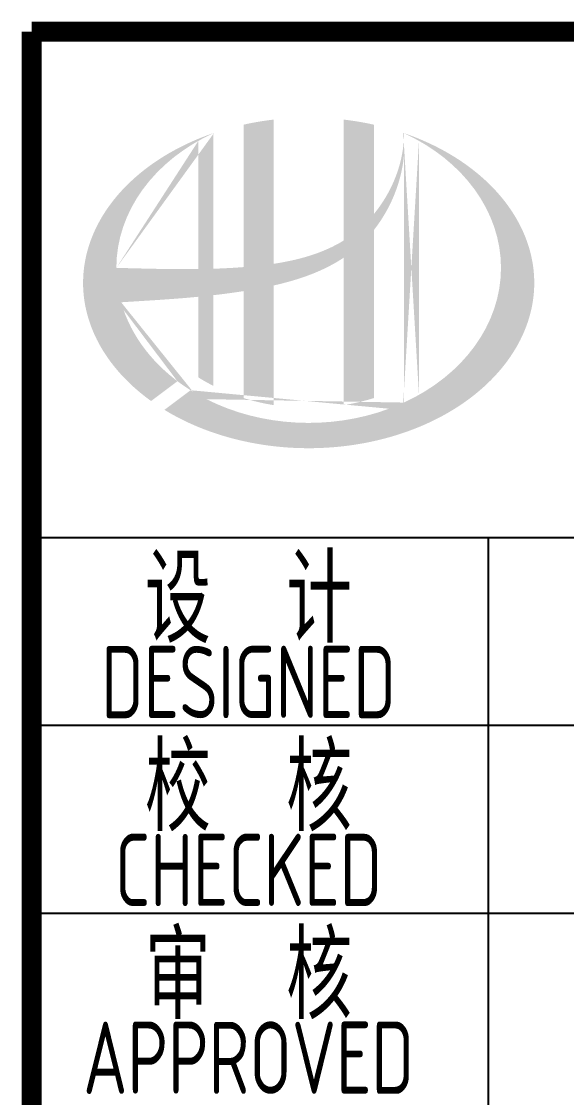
# Model space of a CAD drawing. Extents: x 5904849 to 6011887, y -826029 to -177002.
# Drawn here: x 5945214 to 5947099, y -585062 to -581339 of the extents above; entities that cross this region are included whole.
import ezdxf
from ezdxf.enums import TextEntityAlignment as Align

# ---------------------------------------------------------------- set-up
doc = ezdxf.new("R2010")
doc.units = 0
doc.header["$LTSCALE"] = 1000
doc.header["$MEASUREMENT"] = 0
doc.layers.get('0').update_dxf_attribs({"linetype": 'CONTINUOUS'})
doc.styles.add('AHD', font='sceie.shx', dxfattribs={"width": 0.7, "bigfont": 'sceic.shx'})

msp = doc.modelspace()

# ---------------------------------------------------------------- hatches: boundary and pattern name
h = msp.add_hatch(color=256)
edge = h.paths.add_edge_path()
edge.add_spline(control_points=[(5946085.9, -582252.2), (5946092, -582250.8), (5946098.1, -582249.4), (5946147.2, -582237.5), (5946189.8, -582224.5), (5946264.8, -582193.4), (5946297.7, -582176.4), (5946328.6, -582155.8)], knot_values=[61.629012, 61.629012, 61.629012, 61.629012, 63.330431, 63.330431, 75.353634, 75.353634, 85.398649, 85.398649, 85.398649, 85.398649], degree=3, periodic=0)
edge.add_line((5946328.6, -582155.8), (5946328.6, -582666.1))
edge.add_spline(control_points=[(5946328.6, -582666.1), (5946345.7, -582663.3), (5946362.7, -582660), (5946397.5, -582651.9), (5946415.2, -582647.1), (5946432.6, -582641.7)], knot_values=[4.908456, 4.908456, 4.908456, 4.908456, 4.992821, 4.992821, 5.083034, 5.083034, 5.083034, 5.083034], degree=3, periodic=0)
edge.add_line((5946432.6, -582641.7), (5946432.6, -582060.2))
edge.add_spline(control_points=[(5946432.6, -582060.2), (5946441.2, -582049.3), (5946449.4, -582037.9), (5946475.5, -581998.3), (5946491.2, -581968.3), (5946520.4, -581895.5), (5946531.6, -581851.8), (5946536.3, -581806.4), (5946536.4, -581805.2), (5946536.6, -581803.9)], knot_values=[97.991744, 97.991744, 97.991744, 97.991744, 101.64219, 101.64219, 110.337975, 110.337975, 121.934322, 121.934322, 122.270691, 122.270691, 122.270691, 122.270691], degree=3, periodic=0)
edge.add_line((5946536.6, -581803.9), (5946536.6, -581733.5))
edge.add_spline(control_points=[(5946536.6, -581733.5), (5946536.5, -581741.1), (5946536.1, -581748.8), (5946535.5, -581756.5)], knot_values=[126.194075, 126.194075, 126.194075, 126.194075, 128.396762, 128.396762, 128.396762, 128.396762], degree=3, periodic=0)
edge.add_spline(control_points=[(5946535.5, -581756.5), (5946535.1, -581762.7), (5946534.5, -581768.9), (5946533.7, -581775.1)], knot_values=[124.417049, 124.417049, 124.417049, 124.417049, 126.194075, 126.194075, 126.194075, 126.194075], degree=3, periodic=0)
edge.add_spline(control_points=[(5946533.7, -581775.1), (5946532.5, -581784.2), (5946531.1, -581793.3), (5946529.3, -581802.4)], knot_values=[121.80529, 121.80529, 121.80529, 121.80529, 124.417049, 124.417049, 124.417049, 124.417049], degree=3, periodic=0)
edge.add_spline(control_points=[(5946529.3, -581802.4), (5946526.9, -581814.6), (5946524, -581826.7), (5946520.5, -581838.7)], knot_values=[118.31574, 118.31574, 118.31574, 118.31574, 121.80529, 121.80529, 121.80529, 121.80529], degree=3, periodic=0)
edge.add_spline(control_points=[(5946520.5, -581838.7), (5946517, -581850.8), (5946512.9, -581862.9), (5946508.4, -581874.7)], knot_values=[114.795988, 114.795988, 114.795988, 114.795988, 118.31574, 118.31574, 118.31574, 118.31574], degree=3, periodic=0)
edge.add_spline(control_points=[(5946508.4, -581874.7), (5946503.9, -581886.4), (5946498.9, -581898), (5946493.5, -581909.3)], knot_values=[111.329641, 111.329641, 111.329641, 111.329641, 114.795988, 114.795988, 114.795988, 114.795988], degree=3, periodic=0)
edge.add_spline(control_points=[(5946493.5, -581909.3), (5946488, -581920.9), (5946481.9, -581932.2), (5946475.5, -581943.3)], knot_values=[107.79529, 107.79529, 107.79529, 107.79529, 111.329641, 111.329641, 111.329641, 111.329641], degree=3, periodic=0)
edge.add_spline(control_points=[(5946475.5, -581943.3), (5946469.2, -581954.1), (5946462.5, -581964.7), (5946455.3, -581974.9)], knot_values=[104.343579, 104.343579, 104.343579, 104.343579, 107.79529, 107.79529, 107.79529, 107.79529], degree=3, periodic=0)
edge.add_spline(control_points=[(5946455.3, -581974.9), (5946448.1, -581985.3), (5946440.5, -581995.4), (5946432.6, -582005.1)], knot_values=[100.8507, 100.8507, 100.8507, 100.8507, 104.343579, 104.343579, 104.343579, 104.343579], degree=3, periodic=0)
edge.add_line((5946432.6, -582005.1), (5946432.6, -581695.8))
edge.add_spline(control_points=[(5946432.6, -581695.8), (5946398.5, -581688.2), (5946363.7, -581682.3), (5946328.6, -581678.2)], knot_values=[4.423999, 4.423999, 4.423999, 4.423999, 4.558741, 4.558741, 4.558741, 4.558741], degree=3, periodic=0)
edge.add_line((5946328.6, -581678.2), (5946328.6, -582096.4))
edge.add_spline(control_points=[(5946328.6, -582096.4), (5946256.6, -582140.9), (5946172.4, -582164.1), (5946085.9, -582177.2)], knot_values=[63.246215, 63.246215, 63.246215, 63.246215, 87.689124, 87.689124, 87.689124, 87.689124], degree=3, periodic=0)
edge.add_line((5946085.9, -582177.2), (5946085.9, -581678.2))
edge.add_spline(control_points=[(5946085.9, -581678.2), (5946050.7, -581682.3), (5946015.9, -581688.2), (5945981.9, -581695.8)], knot_values=[4.866038, 4.866038, 4.866038, 4.866038, 5.000777, 5.000777, 5.000777, 5.000777], degree=3, periodic=0)
edge.add_line((5945981.9, -581695.8), (5945981.9, -582188.6))
edge.add_spline(control_points=[(5945981.9, -582188.6), (5945980.2, -582188.7), (5945945.3, -582191.4), (5945910.6, -582193.1), (5945877.9, -582194.2)], knot_values=[43.657356, 43.657356, 43.657356, 43.657356, 44.134253, 53.497092, 53.497092, 53.497092, 53.497092], degree=3, periodic=0)
edge.add_line((5945877.9, -582194.2), (5945877.9, -581725))
edge.add_spline(control_points=[(5945877.9, -581725), (5945860.8, -581730.9), (5945844.1, -581737.2), (5945827.7, -581743.9)], knot_values=[5.14157, 5.14157, 5.14157, 5.14157, 5.212921, 5.212921, 5.212921, 5.212921], degree=3, periodic=0)
edge.add_spline(control_points=[(5945827.7, -581743.9), (5945820.8, -581746.7), (5945813.9, -581749.6), (5945781.7, -581763.8), (5945757.2, -581776.1), (5945733.7, -581789.3)], knot_values=[5.212921, 5.212921, 5.212921, 5.212921, 5.24296, 5.24296, 5.355623, 5.355623, 5.355623, 5.355623], degree=3, periodic=0)
edge.add_spline(control_points=[(5945733.7, -581789.3), (5945718.8, -581797.6), (5945704.4, -581806.4), (5945690.4, -581815.5)], knot_values=[5.355623, 5.355623, 5.355623, 5.355623, 5.426974, 5.426974, 5.426974, 5.426974], degree=3, periodic=0)
edge.add_spline(control_points=[(5945690.4, -581815.5), (5945683, -581820.3), (5945675.7, -581825.2), (5945662.2, -581834.7), (5945656, -581839.2), (5945649.8, -581843.8)], knot_values=[5.426974, 5.426974, 5.426974, 5.426974, 5.464765, 5.464765, 5.498325, 5.498325, 5.498325, 5.498325], degree=3, periodic=0)
edge.add_spline(control_points=[(5945649.8, -581843.8), (5945623.8, -581863.4), (5945599.7, -581884.3), (5945577.8, -581906.2)], knot_values=[5.498325, 5.498325, 5.498325, 5.498325, 5.641027, 5.641027, 5.641027, 5.641027], degree=3, periodic=0)
edge.add_spline(control_points=[(5945577.8, -581906.2), (5945570.8, -581913.2), (5945564, -581920.3), (5945543.6, -581942.9), (5945530.7, -581958.8), (5945518.9, -581975)], knot_values=[5.641027, 5.641027, 5.641027, 5.641027, 5.686569, 5.686569, 5.783729, 5.783729, 5.783729, 5.783729], degree=3, periodic=0)
edge.add_spline(control_points=[(5945518.9, -581975), (5945503.8, -581995.7), (5945490.5, -582017.1), (5945477.4, -582042.1), (5945475.8, -582045.3), (5945474.2, -582048.5)], knot_values=[5.783729, 5.783729, 5.783729, 5.783729, 5.908374, 5.908374, 5.92643, 5.92643, 5.92643, 5.92643], degree=3, periodic=0)
edge.add_spline(control_points=[(5945474.2, -582048.5), (5945461.7, -582073.6), (5945451.7, -582099.2), (5945444.2, -582125.2)], knot_values=[5.92643, 5.92643, 5.92643, 5.92643, 6.069132, 6.069132, 6.069132, 6.069132], degree=3, periodic=0)
edge.add_spline(control_points=[(5945444.2, -582125.2), (5945440.9, -582136.3), (5945438.2, -582147.4), (5945432.8, -582173.6), (5945430.5, -582188.6), (5945429.1, -582203.7)], knot_values=[6.069132, 6.069132, 6.069132, 6.069132, 6.130179, 6.130179, 6.211834, 6.211834, 6.211834, 6.211834], degree=3, periodic=0)
edge.add_spline(control_points=[(5945429.1, -582203.7), (5945427.9, -582216.9), (5945427.2, -582230.1), (5945427.2, -582243.2)], knot_values=[6.211834, 6.211834, 6.211834, 6.211834, 6.283185, 6.283185, 6.283185, 6.283185], degree=3, periodic=0)
edge.add_spline(control_points=[(5945427.2, -582243.2), (5945427.2, -582252.6), (5945427.5, -582261.9), (5945428.2, -582271.2)], knot_values=[6.283185, 6.283185, 6.283185, 6.283185, 6.333655, 6.333655, 6.333655, 6.333655], degree=3, periodic=0)
edge.add_spline(control_points=[(5945428.2, -582271.2), (5945429.4, -582289.9), (5945431.9, -582308.5), (5945435.7, -582327)], knot_values=[6.333655, 6.333655, 6.333655, 6.333655, 6.434594, 6.434594, 6.434594, 6.434594], degree=3, periodic=0)
edge.add_spline(control_points=[(5945435.7, -582327), (5945435.9, -582328.2), (5945436.2, -582329.4), (5945440.1, -582347.9), (5945444.9, -582365.1), (5945450.8, -582382.1)], knot_values=[6.434594, 6.434594, 6.434594, 6.434594, 6.441278, 6.441278, 6.535532, 6.535532, 6.535532, 6.535532], degree=3, periodic=0)
edge.add_spline(control_points=[(5945450.8, -582382.1), (5945457, -582400.4), (5945464.5, -582418.4), (5945473.3, -582436.2)], knot_values=[6.535532, 6.535532, 6.535532, 6.535532, 6.636471, 6.636471, 6.636471, 6.636471], degree=3, periodic=0)
edge.add_spline(control_points=[(5945473.3, -582436.2), (5945475.5, -582440.7), (5945477.8, -582445.1), (5945487.1, -582462.8), (5945494.8, -582475.8), (5945503.2, -582488.7)], knot_values=[6.636471, 6.636471, 6.636471, 6.636471, 6.661894, 6.661894, 6.73741, 6.73741, 6.73741, 6.73741], degree=3, periodic=0)
edge.add_spline(control_points=[(5945503.2, -582488.7), (5945514.4, -582505.8), (5945526.7, -582522.6), (5945540.3, -582539)], knot_values=[6.73741, 6.73741, 6.73741, 6.73741, 6.838349, 6.838349, 6.838349, 6.838349], degree=3, periodic=0)
edge.add_spline(control_points=[(5945540.3, -582539), (5945546.2, -582546.2), (5945552.3, -582553.2), (5945566.8, -582569.2), (5945575.4, -582578), (5945584.3, -582586.7)], knot_values=[6.838349, 6.838349, 6.838349, 6.838349, 6.88251, 6.88251, 6.939288, 6.939288, 6.939288, 6.939288], degree=3, periodic=0)
edge.add_spline(control_points=[(5945584.3, -582586.7), (5945600, -582602), (5945616.9, -582616.9), (5945634.8, -582631.1)], knot_values=[6.939288, 6.939288, 6.939288, 6.939288, 7.040227, 7.040227, 7.040227, 7.040227], degree=3, periodic=0)
edge.add_spline(control_points=[(5945634.8, -582631.1), (5945643.7, -582638.2), (5945652.9, -582645.1), (5945662.4, -582651.9)], knot_values=[7.040227, 7.040227, 7.040227, 7.040227, 7.090696, 7.090696, 7.090696, 7.090696], degree=3, periodic=0)
edge.add_line((5945662.4, -582651.9), (5945753.5, -582583.5))
edge.add_ellipse((5946207.2, -582191.2), major_axis=(665, 0), ratio=0.806676, start_angle=192.819, end_angle=226.9853, ccw=False)
edge.add_spline(control_points=[(5945558.8, -582310.3), (5945582.8, -582308.8), (5945606.9, -582307.3), (5945695.6, -582301.8), (5945760.4, -582297.5), (5945825.9, -582291.2)], knot_values=[11.398263, 11.398263, 11.398263, 11.398263, 18.40729, 18.40729, 37.18094, 37.18094, 37.18094, 37.18094], degree=3, periodic=0)
edge.add_line((5945825.9, -582291.2), (5945825.9, -582570.2))
edge.add_spline(control_points=[(5945825.9, -582570.2), (5945829.4, -582572.5), (5945833, -582574.7), (5945850, -582584.9), (5945863.8, -582592.5), (5945877.9, -582599.6)], knot_values=[4.049945, 4.049945, 4.049945, 4.049945, 4.072021, 4.072021, 4.153257, 4.153257, 4.153257, 4.153257], degree=3, periodic=0)
edge.add_line((5945877.9, -582599.6), (5945877.9, -582285.7))
edge.add_spline(control_points=[(5945877.9, -582285.7), (5945910.1, -582282.1), (5945942.5, -582277.8), (5945977.3, -582272.4), (5945979.6, -582272.1), (5945981.9, -582271.7)], knot_values=[42.135009, 42.135009, 42.135009, 42.135009, 51.307228, 51.307228, 51.948574, 51.948574, 51.948574, 51.948574], degree=3, periodic=0)
edge.add_line((5945981.9, -582271.7), (5945981.9, -582641.7))
edge.add_spline(control_points=[(5945981.9, -582641.7), (5946015.5, -582652.2), (5946050.4, -582660.4), (5946085.9, -582666.1)], knot_values=[4.34174, 4.34174, 4.34174, 4.34174, 4.516316, 4.516316, 4.516316, 4.516316], degree=3, periodic=0)
edge.add_line((5946085.9, -582666.1), (5946085.9, -582252.2))
edge = h.paths.add_edge_path(flags=16)
edge.add_ellipse((5946207.2, -582191.2), major_axis=(665, 0), ratio=0.806676, start_angle=124.9875, end_angle=179.999, ccw=False)
edge.add_line((5945825.9, -581751.7), (5945825.9, -582195.3))
edge.add_spline(control_points=[(5945825.9, -582195.3), (5945730.5, -582196.6), (5945636.6, -582193.6), (5945542.2, -582191.2)], knot_values=[11.27373, 11.27373, 11.27373, 11.27373, 38.687513, 38.687513, 38.687513, 38.687513], degree=3, periodic=0)
edge = h.paths.add_edge_path()
edge.add_spline(control_points=[(5945708.4, -582682.4), (5945739.4, -582701.4), (5945772.6, -582718.7), (5945857.2, -582755.9), (5945910.5, -582773.7), (5946021.2, -582800.3), (5946078.7, -582809), (5946194.8, -582816.8), (5946253.5, -582815.8), (5946369, -582804.4), (5946425.9, -582793.8), (5946534.9, -582763.8), (5946587.1, -582744.3), (5946684, -582697.4), (5946728.8, -582670), (5946808.7, -582609.1), (5946843.9, -582575.5), (5946903.2, -582504), (5946927.3, -582466.1), (5946963.7, -582388), (5946976, -582347.8), (5946988.6, -582266.6), (5946988.9, -582225.6), (5946977.4, -582144.2), (5946965.6, -582103.6), (5946930, -582024.9), (5946906.2, -581986.7), (5946847.4, -581914.5), (5946812.3, -581880.6), (5946732.5, -581818.9), (5946687.8, -581791.2), (5946606.6, -581751.5), (5946572.2, -581737.3), (5946536.6, -581725)], knot_values=[0.886421, 0.886421, 0.886421, 0.886421, 1.040557, 1.040557, 1.261172, 1.261172, 1.481788, 1.481788, 1.702404, 1.702404, 1.92302, 1.92302, 2.143636, 2.143636, 2.364252, 2.364252, 2.584868, 2.584868, 2.805484, 2.805484, 3.026099, 3.026099, 3.246715, 3.246715, 3.46852, 3.46852, 3.690325, 3.690325, 3.91213, 3.91213, 4.133935, 4.133935, 4.283209, 4.283209, 4.283209, 4.283209], degree=3, periodic=0)
edge.add_line((5946536.6, -581725), (5946536.6, -581725.1))
edge.add_spline(control_points=[(5946536.6, -581725.2), (5946536.6, -581727.9), (5946536.6, -581730.7), (5946536.6, -581733.5)], knot_values=[128.396762, 128.396762, 128.396762, 128.396762, 129.192193, 129.192193, 129.192193, 129.192193], degree=3, periodic=0)
edge.add_line((5946536.6, -581733.5), (5946536.6, -582657.3))
edge.add_ellipse((5946207.2, -582191.2), major_axis=(665, 0), ratio=0.806676, start_angle=232.1054, end_angle=299.6833, ccw=False)
edge.add_line((5945798.8, -582614.6), (5945708.4, -582682.4))
edge = h.paths.add_edge_path(flags=16)
edge.add_ellipse((5946207.2, -582191.2), major_axis=(665, 0), ratio=0.806676, start_angle=304.9875, end_angle=415.0121, ccw=False)
edge.add_line((5946588.6, -582630.8), (5946588.6, -581751.7))

# ---------------------------------------------------------------- linework, layer by layer
for p, q in [((5945249.4, -583123.9), (5956249.4, -583123.9)), ((5946829.4, -586373.9), (5946829.4, -583123.9)), ((5946829.4, -586373.9), (5946829.4, -583123.9)), ((5946829.4, -586373.9), (5946829.4, -583123.9)), ((5945249.4, -583773.9), (5950749.4, -583773.9)), ((5945249.4, -584423.9), (5950749.4, -584423.9))]:
    msp.add_line(p, q)
at = {"const_width": 70}
for points in [[(5945249.4, -581373.9), (5945249.4, -587373.9)], [(5963249.4, -581373.9), (5945249.4, -581373.9)]]:
    msp.add_lwpolyline(points, dxfattribs=at)

# ---------------------------------------------------------------- texts
at = {"style": 'AHD', "width": 0.8}
for s, height, p in [('设  计', 300, (5945999.4, -583323.9)), ('设  计', 300, (5945999.4, -583323.9)), ('DESIGNED', 250, (5945999.4, -583623.9)), ('DESIGNED', 250, (5945999.4, -583623.9)), ('校  核', 300, (5945999.4, -583973.9)), ('校  核', 300, (5945999.4, -583973.9)), ('CHECKED', 250, (5945999.4, -584273.9)), ('CHECKED', 250, (5945999.4, -584273.9)), ('审  核', 300, (5945999.4, -584623.9)), ('审  核', 300, (5945999.4, -584623.9)), ('APPROVED', 250, (5945999.4, -584923.9)), ('APPROVED', 250, (5945999.4, -584923.9))]:
    msp.add_text(s, height=height, dxfattribs=at).set_placement(p, align=Align.MIDDLE)

doc.saveas('drawing.dxf')
